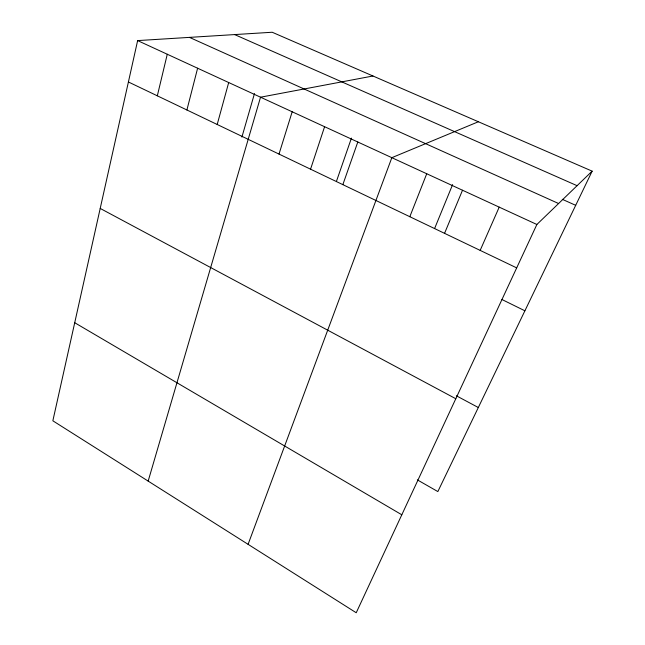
<?xml version="1.0" encoding="UTF-8"?>
<svg xmlns="http://www.w3.org/2000/svg" width="645" height="645" viewBox="0 0 645 645"><rect width="100%" height="100%" fill="white"/><g stroke="black" fill="none" stroke-linecap="round" stroke-linejoin="round"><path stroke-width="0.97" d="M137.635 40.595L52.85 420.798L356.225 612.75L536.874 224.484L592.15 171.151L272.206 32.25L137.635 40.595L536.874 224.484M157.324 95.815L167.273 54.245M186.905 109.981L197.62 68.217M217.196 124.485L228.693 82.536M241.899 137.095L254.485 93.565M148.165 481.106L260.532 97.202L372.971 75.997M279.011 154.082L292.177 111.778M310.551 169.184L324.596 126.71M336.464 181.293L351.436 138.111M342.85 184.647L357.806 142.005M248.091 544.332L391.838 157.678L478.372 121.752M409.817 216.712L426.732 173.755M434.593 228.556L452.613 184.599M444.558 233.337L462.513 190.235M480.162 250.389L499.214 207.134M592.15 171.151L437.842 491.579L417.355 479.872M234.635 34.58L577.082 185.687M562.287 199.313L575.695 205.32M189.453 37.378L558.594 203.522M128.403 81.971L516.685 267.877M501.923 299.498L524.893 310.801M456.329 395.772L478.324 407.519M100.209 208.44L455.797 398.731M74.723 322.726L401.803 514.783"/></g></svg>
